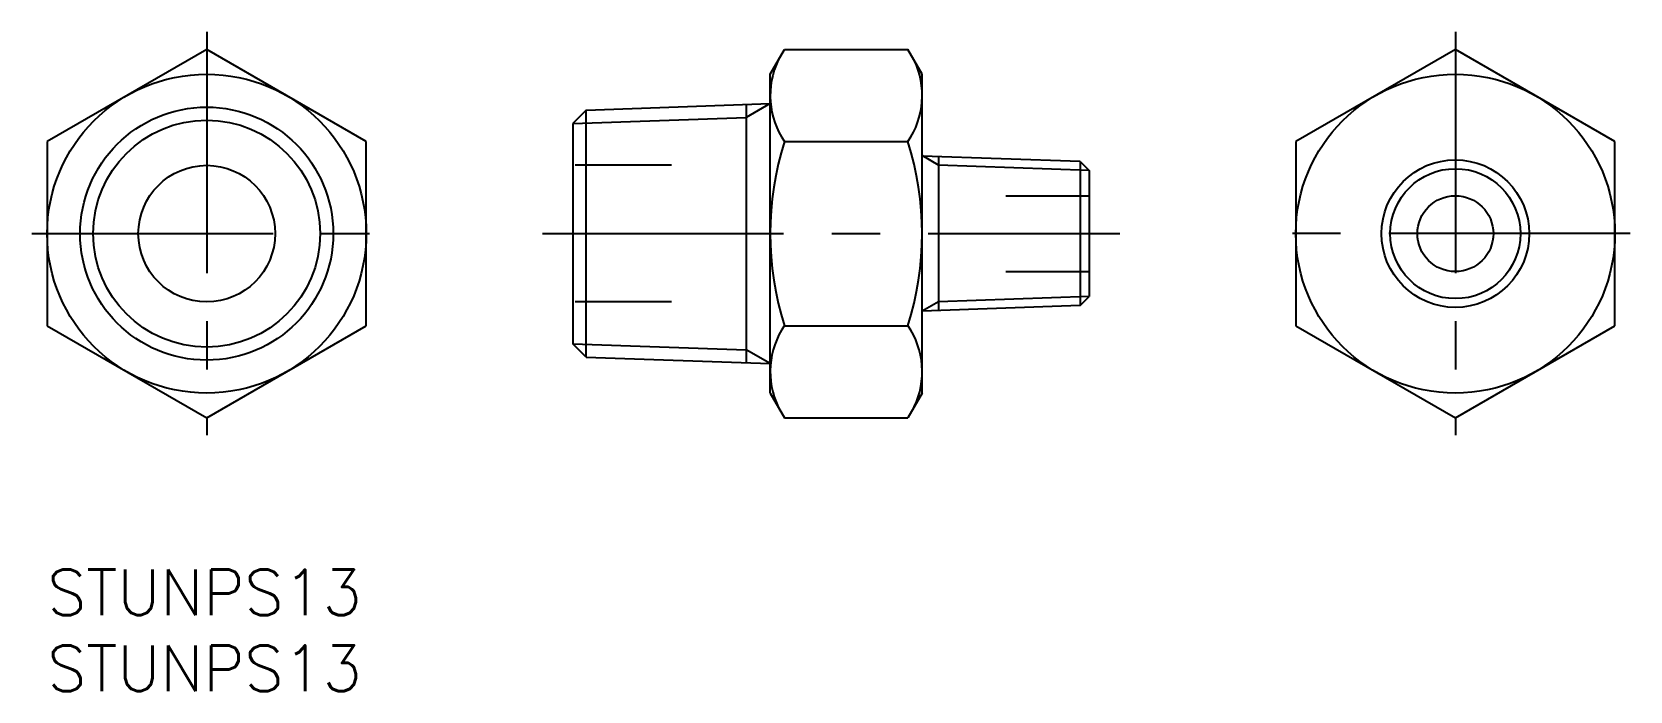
# Model space of a CAD drawing. Extents: x -1 to 104, y -8 to 35.
import ezdxf

# ---------------------------------------------------------------- set-up
doc = ezdxf.new("R2010")
doc.units = 0
doc.header["$LTSCALE"] = 0.5
doc.linetypes.add('CENTER', pattern=[50.8, 31.75, -6.35, 6.35, -6.35])
doc.linetypes.add('DASHED', pattern=[19.05, 12.7, -6.35])
for name, color, linetype in [('MSM_CENTER', 1, 'CENTER'), ('MSM_CONTINUOUS', 7, 'CONTINUOUS'), ('MSM_DASHED', 4, 'DASHED'), ('MSM_NARROW', 5, 'CONTINUOUS'), ('MSM_PART_NUMBER', 7, 'CONTINUOUS')]:
    doc.layers.add(name, color=color, linetype=linetype)
doc.styles.get("Standard").update_dxf_attribs({"font": 'txt.shx', "height": 3, "bigfont": 'bigfont.shx'})

# ---------------------------------------------------------------- blocks, each defined once
blk = doc.blocks.new('*U8')
at = {"layer": 'MSM_PART_NUMBER'}
blk.add_text('STUNPS13', height=3, dxfattribs=at).set_placement((0, -3))
blk = doc.blocks.new('*U9')
at = {"layer": 'MSM_PART_NUMBER'}
blk.add_text('STUNPS13', height=3, dxfattribs=at).set_placement((0, -8))

msp = doc.modelspace()

# ---------------------------------------------------------------- linework, layer by layer
at = {"layer": 'MSM_CENTER'}
for p, q in [((10.5, 35.4), (10.5, 8.85)), ((92.68, 35.4), (92.68, 8.85)), ((-1, 22.12), (22, 22.12)), ((32.59, 22.12), (70.59, 22.12)), ((104.18, 22.12), (81.18, 22.12))]:
    msp.add_line(p, q, dxfattribs=at)
at = {"layer": 'MSM_CONTINUOUS'}
for p, q in [((10.5, 34.25), (0, 28.19)), ((21, 28.19), (10.5, 34.25)), ((47.59, 32.62), (48.53, 34.25)), ((48.53, 34.25), (56.65, 34.25)), ((57.59, 32.62), (56.65, 34.25)), ((92.68, 34.25), (82.18, 28.19)), ((103.18, 28.19), (92.68, 34.25)), ((47.59, 11.62), (47.59, 32.62)), ((57.59, 11.62), (57.59, 32.62)), ((35.48, 30.26), (47.59, 30.69)), ((46.01, 30.63), (46.01, 13.62)), ((35.48, 30.26), (34.59, 29.38)), ((35.48, 13.98), (35.48, 30.26)), ((34.59, 29.38), (34.59, 14.87)), ((0, 28.19), (0, 16.06)), ((21, 16.06), (21, 28.19)), ((48.53, 28.19), (56.65, 28.19)), ((82.18, 28.19), (82.18, 16.06)), ((103.18, 16.06), (103.18, 28.19)), ((67.99, 26.87), (57.59, 27.23)), ((58.66, 27.2), (58.66, 17.05)), ((67.99, 26.87), (68.59, 26.27)), ((67.99, 26.87), (67.99, 17.38)), ((68.59, 26.27), (68.59, 17.98)), ((67.99, 17.38), (68.59, 17.98)), ((67.99, 17.38), (57.59, 17.01)), ((0, 16.06), (10.5, 10)), ((10.5, 10), (21, 16.06)), ((48.53, 16.06), (56.65, 16.06)), ((82.18, 16.06), (92.68, 10)), ((92.68, 10), (103.18, 16.06)), ((35.48, 13.98), (34.59, 14.87)), ((35.48, 13.98), (47.59, 13.56)), ((47.59, 11.62), (48.53, 10)), ((57.59, 11.62), (56.65, 10)), ((48.53, 10), (56.65, 10))]:
    msp.add_line(p, q, dxfattribs=at)
for centre, radius in [((10.5, 22.12), 10.5), ((92.68, 22.12), 10.5), ((10.5, 22.12), 8.33), ((10.5, 22.12), 4.5), ((92.68, 22.12), 4.86), ((92.68, 22.12), 2.5)]:
    msp.add_circle(centre, radius, dxfattribs=at)
for centre, radius, start, end in [((52.96, 31.22), 5.37, 154.3842, 214.3842), ((52.22, 31.22), 5.37, 325.6158, 25.6158), ((67.65, 22.12), 20.06, 162.412, 197.588), ((37.53, 22.12), 20.06, 342.412, 17.588), ((52.96, 13.03), 5.37, 145.6158, 205.6158), ((52.22, 13.03), 5.37, 334.3842, 34.3842)]:
    msp.add_arc(centre, radius, start, end, dxfattribs=at)
at = {"layer": 'MSM_DASHED'}
for p, q in [((41.09, 26.62), (34.59, 26.62)), ((63.09, 24.62), (68.59, 24.62)), ((63.09, 19.62), (68.59, 19.62)), ((41.09, 17.62), (34.59, 17.62))]:
    msp.add_line(p, q, dxfattribs=at)
at = {"layer": 'MSM_NARROW'}
for p, q in [((47.59, 30.69), (46.01, 29.78)), ((34.59, 29.38), (46.01, 29.78)), ((58.66, 26.64), (57.59, 27.26)), ((68.59, 26.27), (58.66, 26.62)), ((68.59, 17.98), (58.66, 17.63)), ((58.66, 17.63), (57.59, 17.01)), ((34.59, 14.87), (46.01, 14.47)), ((47.59, 13.56), (46.01, 14.47))]:
    msp.add_line(p, q, dxfattribs=at)
for centre, radius in [((10.5, 22.12), 7.47), ((92.68, 22.12), 4.28)]:
    msp.add_circle(centre, radius, dxfattribs=at)

# ---------------------------------------------------------------- block references
at = {"layer": 'MSM_CONTINUOUS'}
for name in ['*U8', '*U9']:
    msp.add_blockref(name, (0, 0), dxfattribs=at)

doc.saveas('drawing.dxf')
